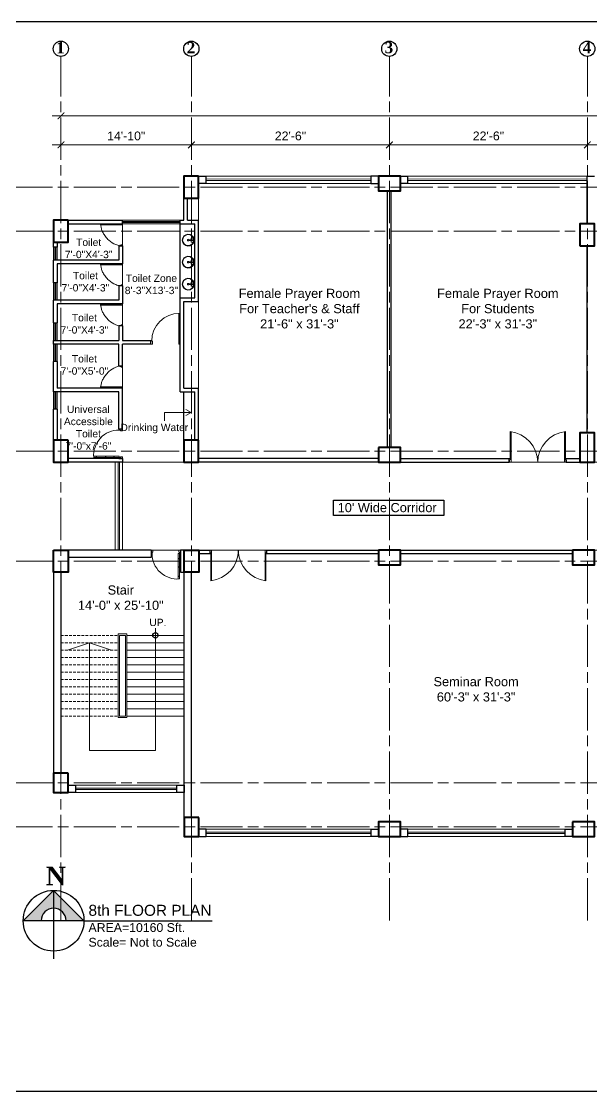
# Model space of a CAD drawing. Header units: inches. Extents: x -12 to 20935469, y -1604 to 24729220.
# Drawn here: x 20924699 to 20925476, y 24705706 to 24707164 of the extents above; entities that cross this region are included whole.
import ezdxf

# ---------------------------------------------------------------- set-up
doc = ezdxf.new("R2010")
doc.units = ezdxf.units.IN
doc.header["$LTSCALE"] = 0.03
doc.header["$MEASUREMENT"] = 0
doc.header["$PDMODE"] = 32
doc.header["$PDSIZE"] = 15
doc.linetypes.add('ACAD_ISO08W100', pattern=[36, 24, -3, 6, -3])
doc.linetypes.add('DASHED2', pattern=[0.375, 0.25, -0.125])
for name, color, linetype, lineweight in [('column', 1, 'Continuous', 40), ('Dim Line', 252, 'Continuous', 13), ('Door', 7, 'Continuous', 18), ('Gas', 21, 'Continuous', 5), ('Glass Line', 252, 'Continuous', 9), ('Grid Line', 252, 'Continuous', 18), ('Hatch', 253, 'Continuous', 15), ('Low Wall', 7, 'Continuous', 30), ('Main Wall', 7, 'Continuous', 30), ('RAIL', 23, 'Continuous', 13), ('STAIR', 46, 'Continuous', 15), ('TOILET FIXTURE', 142, 'Continuous', 5), ('wind.', 150, 'Continuous', 20)]:
    doc.layers.add(name, color=color, linetype=linetype, lineweight=lineweight)
doc.layers.add('TEXT', color=7, linetype='Continuous')
doc.styles.add('2', font='swisscl.ttf')
doc.styles.add('RomanS', font='arial.ttf', dxfattribs={"height": 12})
doc.styles.get("Standard").update_dxf_attribs({"font": 'timesbd.ttf'})
doc.dimstyles.new('Aec_Arch_I', dxfattribs={"dimscale": 96, "dimtxt": 12, "dimasz": 0.09375, "dimexe": 0.125, "dimexo": 0.125, "dimgap": 0.0625, "dimtad": 1, "dimdec": 0, "dimzin": 3, "dimdsep": 46, "dimlunit": 4, "dimtxsty": 'RomanS', "dimblk1": 'ARCHTICK', "dimblk2": 'ARCHTICK', "dimsah": 1, "dimcen": 0.09375, "dimdle": 0.125, "dimadec": 0, "dimazin": 0, "dimtfac": 0.75, "dimtdec": 0, "dimtmove": 2, "dimatfit": 3, "dimldrblk": 'ARCHTICK', "dimfxl": 1, "dimfrac": 1, "dimtolj": 1, "dimtzin": 0, "dimarcsym": 0})

# ---------------------------------------------------------------- blocks, each defined once
blk = doc.blocks.new('_ArchTick')
at = {"color": 0, "linetype": 'ByBlock', "lineweight": 35, "const_width": 0.15}
blk.add_lwpolyline([(-0.5, -0.5), (0.5, 0.5)], dxfattribs=at)
blk = doc.blocks.new('*D14')
at = {"layer": 'Defpoints', "color": 0, "transparency": 16777216}
for p in [(20831126.3, 24724578.2), (20830948.3, 24724562.3), (20831126.3, 24724562.3)]:
    blk.add_point(p, dxfattribs=at)
at = {"layer": 'Dim Line', "color": 0, "lineweight": -2, "transparency": 16777216}
for p, q in [((20830948.3, 24724574.3), (20830948.3, 24724590.2)), ((20831126.3, 24724574.3), (20831126.3, 24724590.2)), ((20830936.3, 24724578.2), (20831138.3, 24724578.2))]:
    blk.add_line(p, q, dxfattribs=at)
at = {"layer": 'Dim Line', "color": 0, "lineweight": -2, "transparency": 16777216, "xscale": 9, "yscale": 9, "zscale": 9, "rotation": 180}
blk.add_blockref('_ArchTick', (20830948.3, 24724578.2), dxfattribs=at)
at = {"layer": 'Dim Line', "color": 0, "lineweight": -2, "transparency": 16777216, "xscale": 9, "yscale": 9, "zscale": 9}
blk.add_blockref('_ArchTick', (20831126.3, 24724578.2), dxfattribs=at)
at = {"layer": 'Dim Line', "color": 0, "transparency": 16777216, "insert": (20831037.3, 24724590.3), "char_height": 12, "attachment_point": 5, "style": 'RomanS'}
blk.add_mtext('\\A1;14\'-10"', dxfattribs=at)
blk = doc.blocks.new('*D7')
at = {"layer": 'Defpoints', "color": 0, "transparency": 16777216}
for p in [(20831396.3, 24724578.2), (20831396.3, 24724578.2), (20831126.3, 24724562.3)]:
    blk.add_point(p, dxfattribs=at)
at = {"layer": 'Dim Line', "color": 0, "lineweight": -2, "transparency": 16777216}
for p, q in [((20831126.3, 24724574.3), (20831126.3, 24724590.2)), ((20831114.3, 24724578.2), (20831408.3, 24724578.2))]:
    blk.add_line(p, q, dxfattribs=at)
at = {"layer": 'Dim Line', "color": 0, "lineweight": -2, "transparency": 16777216, "xscale": 9, "yscale": 9, "zscale": 9, "rotation": 180}
blk.add_blockref('_ArchTick', (20831126.3, 24724578.2), dxfattribs=at)
at = {"layer": 'Dim Line', "color": 0, "lineweight": -2, "transparency": 16777216, "xscale": 9, "yscale": 9, "zscale": 9}
blk.add_blockref('_ArchTick', (20831396.3, 24724578.2), dxfattribs=at)
at = {"layer": 'Dim Line', "color": 0, "transparency": 16777216, "insert": (20831261.3, 24724590.3), "char_height": 12, "attachment_point": 5, "style": 'RomanS'}
blk.add_mtext('\\A1;22\'-6"', dxfattribs=at)
blk = doc.blocks.new('*D8')
at = {"layer": 'Defpoints', "color": 0, "transparency": 16777216}
for p in [(20831396.3, 24724578.2), (20831666.3, 24724578.2), (20831666.3, 24724578.2)]:
    blk.add_point(p, dxfattribs=at)
at = {"layer": 'Dim Line', "color": 0, "lineweight": -2, "transparency": 16777216}
blk.add_line((20831384.3, 24724578.2), (20831678.3, 24724578.2), dxfattribs=at)
at = {"layer": 'Dim Line', "color": 0, "lineweight": -2, "transparency": 16777216, "xscale": 9, "yscale": 9, "zscale": 9, "rotation": 180}
blk.add_blockref('_ArchTick', (20831396.3, 24724578.2), dxfattribs=at)
at = {"layer": 'Dim Line', "color": 0, "lineweight": -2, "transparency": 16777216, "xscale": 9, "yscale": 9, "zscale": 9}
blk.add_blockref('_ArchTick', (20831666.3, 24724578.2), dxfattribs=at)
at = {"layer": 'Dim Line', "color": 0, "transparency": 16777216, "insert": (20831531.3, 24724590.3), "char_height": 12, "attachment_point": 5, "style": 'RomanS'}
blk.add_mtext('\\A1;22\'-6"', dxfattribs=at)
blk = doc.blocks.new('*D9')
at = {"layer": 'Defpoints', "color": 0, "transparency": 16777216}
for p in [(20831666.3, 24724578.2), (20831844.3, 24724578.2), (20831844.3, 24724578.2)]:
    blk.add_point(p, dxfattribs=at)
at = {"layer": 'Dim Line', "color": 0, "lineweight": -2, "transparency": 16777216}
blk.add_line((20831654.3, 24724578.2), (20831856.3, 24724578.2), dxfattribs=at)
at = {"layer": 'Dim Line', "color": 0, "lineweight": -2, "transparency": 16777216, "xscale": 9, "yscale": 9, "zscale": 9, "rotation": 180}
blk.add_blockref('_ArchTick', (20831666.3, 24724578.2), dxfattribs=at)
at = {"layer": 'Dim Line', "color": 0, "lineweight": -2, "transparency": 16777216, "xscale": 9, "yscale": 9, "zscale": 9}
blk.add_blockref('_ArchTick', (20831844.3, 24724578.2), dxfattribs=at)
at = {"layer": 'Dim Line', "color": 0, "transparency": 16777216, "insert": (20831755.3, 24724590.3), "char_height": 12, "attachment_point": 5, "style": 'RomanS'}
blk.add_mtext('\\A1;14\'-10"', dxfattribs=at)
blk = doc.blocks.new('*D13')
at = {"layer": 'Defpoints', "color": 0, "transparency": 16777216}
for p in [(20830948.3, 24724610.7), (20832951.8, 24724617.8), (20832951.8, 24724610.7)]:
    blk.add_point(p, dxfattribs=at)
at = {"layer": 'Dim Line', "color": 0, "lineweight": -2, "transparency": 16777216}
for p, q in [((20830948.3, 24724622.7), (20830948.3, 24724629.8)), ((20832951.8, 24724622.7), (20832951.8, 24724629.8)), ((20830936.3, 24724617.8), (20832963.8, 24724617.8))]:
    blk.add_line(p, q, dxfattribs=at)
at = {"layer": 'Dim Line', "color": 0, "lineweight": -2, "transparency": 16777216, "xscale": 9, "yscale": 9, "zscale": 9, "rotation": 180}
blk.add_blockref('_ArchTick', (20830948.3, 24724617.8), dxfattribs=at)
at = {"layer": 'Dim Line', "color": 0, "lineweight": -2, "transparency": 16777216, "xscale": 9, "yscale": 9, "zscale": 9}
blk.add_blockref('_ArchTick', (20832951.8, 24724617.8), dxfattribs=at)
at = {"layer": 'Dim Line', "color": 0, "transparency": 16777216, "insert": (20831950, 24724629.9), "char_height": 12, "attachment_point": 5, "style": 'RomanS'}
blk.add_mtext('\\A1;166\'-11"', dxfattribs=at)
blk = doc.blocks.new('Door_45')
at = {"layer": 'Door'}
for p, q in [((1.5, 5), (1.5, 44)), ((1.5, 40), (2.2, 40)), ((2.2, 40), (2.2, 39.5)), ((2.2, 39.5), (2.7, 39.5)), ((2.7, 39.5), (2.7, 40)), ((2.7, 40), (3.5, 40)), ((3.5, 44), (3.5, 5)), ((1.5, 25.8), (2.2, 25.8)), ((2.2, 25.8), (2.2, 25.3)), ((2.2, 25.3), (2.7, 25.3)), ((2.7, 25.8), (3.5, 25.8)), ((2.7, 25.3), (2.7, 25.8)), ((0, 0), (0, 5)), ((0, 5), (1.5, 5)), ((1.5, 12.6), (2.2, 12.6)), ((3.5, 5), (1.5, 5)), ((1.5, 5), (1.5, 3)), ((1.5, 3), (2.5, 3)), ((2.2, 12.6), (2.2, 13.1)), ((2.2, 13.1), (2.7, 13.1)), ((2.5, 3), (2.5, 0)), ((2.7, 13.1), (2.7, 12.6)), ((2.7, 12.6), (3.5, 12.6)), ((42.5, 3), (42.5, 0)), ((43.5, 3), (42.5, 3)), ((45, 5), (43.5, 5)), ((43.5, 5), (43.5, 3)), ((45, 0), (45, 5)), ((2.5, 0), (0, 0)), ((42.5, 0), (45, 0))]:
    blk.add_line(p, q, dxfattribs=at)
blk.add_arc((4.7, 5.3), 38.8, 359.6233, 94.6685, dxfattribs=at)
blk = doc.blocks.new('sssss-flat-876')
at = {"layer": 'Door', "linetype": 'Continuous', "ltscale": 3}
blk.add_line((3666.5, 84027.2), (3666.5, 84055.7), dxfattribs=at)
at = {"layer": 'Door', "linetype": 'Continuous', "ltscale": 3, "extrusion": (-7.21527e-09, -3.35624e-18, 1), "elevation": 0}
for points in [[(3666.5, 84057.2), (3666.5, 84055.7), (3668.4, 84055.7), (3668.4, 84056.5), (3670.2, 84056.5), (3670.2, 84057.2)], [(3668.4, 84055.7), (3696.2, 84055.7), (3696.2, 84056.5), (3668.4, 84056.5)]]:
    blk.add_lwpolyline(points, close=True, dxfattribs=at)
at = {"layer": 'Door', "linetype": 'Continuous', "ltscale": 3, "flags": 128}
blk.add_lwpolyline([(3670.2, 84027.2, 0.04096), (3675.5, 84028.9, 0.082496), (3684.9, 84034.8, 0.052187), (3689.7, 84040, 0.043988), (3692.9, 84045, 0.036571), (3694.8, 84049.6, 0.034751), (3695.9, 84054.2, 0.011435), (3696.2, 84055.7)], format="xyb", dxfattribs=at)
at = {"layer": 'Door', "linetype": 'Continuous', "ltscale": 3}
blk.add_lwpolyline([(3666.5, 84027.2), (3666.5, 84028.7), (3668.4, 84028.7), (3668.4, 84027.9), (3670.2, 84027.9), (3670.2, 84027.2)], close=True, dxfattribs=at)
blk = doc.blocks.new('7-flat-72')
at = {"layer": 'Glass Line', "color": 8, "ltscale": 20}
for p, q in [((-64478.7, 376960.5), (-64480.3, 376960.5)), ((-64480.3, 376959.5), (-64480.3, 376960.5)), ((-64480.3, 376959.5), (-64480.3, 376960.5)), ((-64478.7, 376959.5), (-64480.3, 376959.5)), ((-64480.3, 376959.1), (-64480.3, 376959.4)), ((-64478.7, 376959.4), (-64480.3, 376959.4)), ((-64478.7, 376959.1), (-64480.3, 376959.1)), ((-64480.2, 376959.4), (-64480.2, 376959.5)), ((-64480.1, 376959.5), (-64480.1, 376960.5)), ((-64479.9, 376959.5), (-64479.9, 376960.5)), ((-64479.5, 376959.5), (-64479.5, 376960.5)), ((-64479.1, 376959.5), (-64479.1, 376960.5)), ((-64478.9, 376959.5), (-64478.9, 376960.5)), ((-64478.9, 376959.4), (-64478.9, 376959.5)), ((-64478.8, 376959.5), (-64478.8, 376960.5)), ((-64478.7, 376959.5), (-64478.7, 376960.5)), ((-64478.7, 376959.1), (-64478.7, 376959.4)), ((-64475.1, 376959.4), (-64476.9, 376959.4)), ((-64476.9, 376959.1), (-64476.9, 376959.4)), ((-64475.1, 376959.1), (-64476.9, 376959.1)), ((-64476.6, 376959.4), (-64476.6, 376966.6)), ((-64475.5, 376966.6), (-64476.6, 376966.6)), ((-64475.5, 376959.4), (-64475.5, 376966.6)), ((-64475.1, 376959.1), (-64475.1, 376959.4)), ((-64473.3, 376960.5), (-64471.7, 376960.5)), ((-64473.3, 376959.5), (-64473.3, 376960.5)), ((-64473.3, 376959.5), (-64473.3, 376960.5)), ((-64473.3, 376959.5), (-64471.7, 376959.5)), ((-64473.3, 376959.1), (-64473.3, 376959.4)), ((-64473.3, 376959.4), (-64471.7, 376959.4)), ((-64473.3, 376959.1), (-64471.7, 376959.1)), ((-64473.1, 376959.5), (-64473.1, 376960.5)), ((-64473.1, 376959.4), (-64473.1, 376959.5)), ((-64472.9, 376959.5), (-64472.9, 376960.5)), ((-64472.5, 376959.5), (-64472.5, 376960.5)), ((-64472.1, 376959.5), (-64472.1, 376960.5)), ((-64471.9, 376959.5), (-64471.9, 376960.5)), ((-64471.9, 376959.4), (-64471.9, 376959.5)), ((-64471.8, 376959.5), (-64471.8, 376960.5)), ((-64471.7, 376959.5), (-64471.7, 376960.5)), ((-64471.7, 376959.1), (-64471.7, 376959.4))]:
    blk.add_line(p, q, dxfattribs=at)
blk.add_circle((-64476, 376968.4, 0), 1.08, dxfattribs=at)
for radius, start, end in [(8.1, 273.8334, 266.1883), (7.55, 274.115, 265.9068)]:
    blk.add_arc((-64476, 376968.4, 0), radius, start, end, dxfattribs=at)
blk = doc.blocks.new('SFSFSFS-flat-72')
at = {"layer": 'TOILET FIXTURE', "ltscale": 0.2}
blk.add_lwpolyline([(-3918.5, -3608.1), (-3918.5, -3602.7), (-3923.9, -3602.7), (-3923.9, -3608.1)], close=True, dxfattribs=at)
at = {"layer": 'TOILET FIXTURE', "ltscale": 20}
blk.add_blockref('7-flat-72', (60554.8, -380567.2), dxfattribs=at)
blk = doc.blocks.new('$D40')
at = {"layer": 'Door'}
for p, q in [((1, 4), (1, 42)), ((2, 0), (2, 42)), ((1, 5), (0, 5)), ((2, 0), (0, 0)), ((2, 4), (1, 4)), ((39, 4), (38, 4)), ((38, 4), (38, 0)), ((40, 0), (38, 0)), ((40, 5), (39, 5)), ((39, 5), (39, 4))]:
    blk.add_line(p, q, dxfattribs=at)
blk.add_arc((1, 4), 38, 0, 90, dxfattribs=at)
blk = doc.blocks.new('fff')
at = {"layer": 'Grid Line', "color": 252, "linetype": 'ACAD_ISO08W100', "lineweight": 9, "ltscale": 80, "true_color": 0x939598}
for p, q in [((20830948.3, 24723521.1), (20830948.3, 24724698.8)), ((20831126.3, 24723521.1), (20831126.3, 24724698.8)), ((20831396.3, 24723521.1), (20831396.3, 24724698.8)), ((20831666.3, 24723521.1), (20831666.3, 24724698.8)), ((20833096.9, 24724520.6), (20830726.1, 24724520.6)), ((20833096.9, 24724460.6), (20830726.1, 24724460.6)), ((20833096.9, 24724160.7), (20830726.1, 24724160.7)), ((20833096.9, 24724010.7), (20830726.1, 24724010.7)), ((20833096.9, 24723708.7), (20830726.1, 24723708.7)), ((20833096.9, 24723648.8), (20830726.1, 24723648.8))]:
    blk.add_line(p, q, dxfattribs=at)
at = {"layer": 'Dim Line'}
for base, p1, p2, picture, middle in [((20832951.7523, 24724617.8128), (20830948.3088, 24724610.7482), (20832951.7523, 24724610.7482), '*D13', (20831950.0306, 24724629.9397)), ((20831126.3, 24724578.2), (20830948.3, 24724562.3), (20831126.3, 24724562.3), '*D14', (20831037.3, 24724590.3)), ((20831396.3, 24724578.2), (20831126.3, 24724562.3), (20831396.3, 24724578.2), '*D7', (20831261.3, 24724590.3)), ((20831666.3, 24724578.2), (20831396.3, 24724578.2), (20831666.3, 24724578.2), '*D8', (20831531.3, 24724590.3)), ((20831844.3, 24724578.2), (20831666.3, 24724578.2), (20831844.3, 24724578.2), '*D9', (20831755.3, 24724590.3))]:
    dim = blk.add_linear_dim(base=base, p1=p1, p2=p2, dimstyle='Aec_Arch_I', dxfattribs=at)
    dim.commit()
    dim.dimension.update_dxf_attribs({"geometry": picture, "text_midpoint": middle})

msp = doc.modelspace()

# ---------------------------------------------------------------- hatches: boundary and pattern name
at = {"layer": 'Low Wall'}
h = msp.add_hatch(color=256, dxfattribs=at)
h.paths.add_polyline_path([(20924725.5, 24705938.4), (20924701.2, 24705938.4), (20924742.6, 24705979.8), (20924742.6, 24705955.4, 0.414214)])
h.paths.add_polyline_path([(20924742.6, 24705955.4), (20924742.6, 24705979.8), (20924784, 24705938.4), (20924759.6, 24705938.4, 0.414214)])

# ---------------------------------------------------------------- linework, layer by layer
for p, q in [((20924915.4, 24706787.2), (20924915.4, 24706888.2)), ((20924920.4, 24706593.3), (20924920.4, 24706659.4)), ((20924831.4, 24706568.5), (20924836.4, 24706568.5)), ((20925363.8, 24706565.9), (20925363.8, 24706563.4)), ((20925441.8, 24706565.9), (20925441.8, 24706563.4)), ((20924950.4, 24706053.3), (20924950.4, 24706053.3)), ((20924742.6, 24705979.8), (20924742.6, 24705886.4)), ((20924784, 24705938.4), (20924959, 24705938.4))]:
    msp.add_line(p, q)
msp.add_lwpolyline([(20925124.1, 24706511.6), (20925274.9, 24706511.6), (20925274.9, 24706490.5), (20925124.1, 24706490.5)], close=True)
msp.add_lwpolyline([(20924784, 24705938.4), (20924701.2, 24705938.3)])
for centre, radius in [((20924881.4, 24706327.3), 3.61), ((20924742.6, 24705938.4), 41.4)]:
    msp.add_circle(centre, radius)
at = {"layer": 'column', "lineweight": 40, "ltscale": 20}
for points in [[(20924940.4, 24706953.2), (20924920.4, 24706953.2), (20924920.4, 24706923.2), (20924940.4, 24706923.2)], [(20925185.5, 24706953.2), (20925185.5, 24706933.2), (20925215.5, 24706933.2), (20925215.5, 24706953.2)], [(20924762.4, 24706893.2), (20924742.4, 24706893.2), (20924742.4, 24706863.2), (20924762.4, 24706863.2)], [(20925460.4, 24706858.4), (20925480.4, 24706858.4), (20925480.4, 24706888.4), (20925460.4, 24706888.4)], [(20925460.4, 24706563.3), (20925480.4, 24706563.3), (20925480.4, 24706603.3), (20925460.4, 24706603.3)], [(20924762.4, 24706593.3), (20924742.4, 24706593.3), (20924742.4, 24706563.3), (20924762.4, 24706563.3)], [(20924940.4, 24706593.3), (20924920.4, 24706593.3), (20924920.4, 24706563.3), (20924940.4, 24706563.3)], [(20925185.6, 24706583.3), (20925185.6, 24706563.3), (20925215.5, 24706563.3), (20925215.5, 24706583.3)], [(20924742.6, 24706443.3), (20924762.6, 24706443.3), (20924762.6, 24706413.3), (20924742.6, 24706413.3)], [(20924920.5, 24706443.3), (20924940.5, 24706443.3), (20924940.5, 24706413.3), (20924920.5, 24706413.3)], [(20925185.5, 24706443.3), (20925185.5, 24706423.3), (20925215.5, 24706423.3), (20925215.5, 24706443.3)], [(20925450.4, 24706443.3), (20925450.4, 24706423.3), (20925480.4, 24706423.3), (20925480.4, 24706443.3)], [(20924762.6, 24706139.3), (20924742.6, 24706139.3), (20924742.6, 24706113.3), (20924762.6, 24706113.3)], [(20924940.5, 24706079.3), (20924920.5, 24706079.3), (20924920.5, 24706053.3), (20924940.5, 24706053.3)], [(20925215.5, 24706053.3), (20925215.5, 24706073.3), (20925185.5, 24706073.3), (20925185.5, 24706053.3)], [(20925450.4, 24706073.3), (20925450.4, 24706053.3), (20925480.4, 24706053.3), (20925480.4, 24706073.3)]]:
    msp.add_lwpolyline(points, close=True, dxfattribs=at)
at = {"layer": 'Defpoints'}
msp.add_lwpolyline([(20924497.9, 24707164.1), (20926936.8, 24707164.1), (20926936.8, 24705705.5), (20924497.9, 24705705.5)], close=True, dxfattribs=at)
at = {"layer": 'Door'}
for p, q in [((20925365.1, 24706567.1), (20925365.1, 24706605)), ((20925366.4, 24706563.4), (20925366.4, 24706604.9)), ((20925439.2, 24706563.4), (20925439.2, 24706604.9)), ((20925440.5, 24706567.1), (20925440.5, 24706605)), ((20925365.1, 24706568.4), (20925363.8, 24706568.4)), ((20925366.4, 24706563.4), (20925363.8, 24706563.4)), ((20925366.4, 24706567.1), (20925365.1, 24706567.1)), ((20925439.2, 24706567.1), (20925440.5, 24706567.1)), ((20925439.2, 24706563.4), (20925441.8, 24706563.4)), ((20925440.5, 24706568.4), (20925441.8, 24706568.4)), ((20924958.1, 24706443.3), (20924955.5, 24706443.3)), ((20924956.8, 24706438.3), (20924955.5, 24706438.3)), ((20924956.8, 24706439.6), (20924956.8, 24706401.7)), ((20924958.1, 24706439.6), (20924956.8, 24706439.6)), ((20924958.1, 24706443.3), (20924958.1, 24706401.8)), ((20925030.9, 24706443.3), (20925030.9, 24706401.8)), ((20925030.9, 24706443.3), (20925033.5, 24706443.3)), ((20925030.9, 24706439.6), (20925032.2, 24706439.6)), ((20925032.2, 24706439.6), (20925032.2, 24706401.7)), ((20925032.2, 24706438.3), (20925033.5, 24706438.3))]:
    msp.add_line(p, q, dxfattribs=at)
for centre, start, end in [((20925360.5, 24706562.9), 0.5906, 83.7783), ((20925445.1, 24706562.9), 96.2217, 179.4094), ((20924952.3, 24706443.8), 276.2217, 359.4094), ((20925036.8, 24706443.8), 180.5906, 263.7783)]:
    msp.add_arc(centre, 42.3, start, end, dxfattribs=at)
at = {"layer": 'Gas', "color": 0, "lineweight": 5}
for points in [[(20924842.4, 24706329.3), (20924830.4, 24706329.3), (20924830.4, 24706215.3), (20924842.4, 24706215.3)], [(20924840.4, 24706327.3), (20924832.4, 24706327.3), (20924832.4, 24706217.3), (20924840.4, 24706217.3)]]:
    msp.add_lwpolyline(points, close=True, dxfattribs=at)
at = {"layer": 'Hatch', "lineweight": 5}
for p, q in [((20924940.4, 24706893.2), (20924940.4, 24706923.2)), ((20924940.4, 24706664.4), (20924940.4, 24706782.2))]:
    msp.add_line(p, q, dxfattribs=at)
at = {"layer": 'Hatch', "lineweight": 0}
msp.add_lwpolyline([(20926671.9, 24706563.4), (20925838, 24706563.4), (20925838, 24706878.2), (20925658.4, 24706878.4), (20925658.4, 24706563.3), (20924836.4, 24706563.5), (20924836.4, 24706443.4), (20925658.4, 24706443.4), (20925658.4, 24706223.9), (20925868, 24706223.9), (20925868, 24706073.3), (20925868, 24706058.4), (20925869.5, 24706058.4), (20925973.2, 24706058.4), (20925970.9, 24706443.4), (20926671.9, 24706443.4)], close=True, dxfattribs=at)
at = {"layer": 'Low Wall', "color": 0}
msp.add_lwpolyline([(20924701.2, 24705938.4), (20924742.6, 24705979.8), (20924784, 24705938.4)], dxfattribs=at)
at = {"layer": 'Low Wall'}
msp.add_arc((20924742.6, 24705938.4), 17, 0, 180, dxfattribs=at)
at = {"layer": 'Main Wall', "lineweight": 30}
for p, q in [((20925470.4, 24706953.2), (20925480.4, 24706953.2)), ((20925470.4, 24706888.4), (20925470.4, 24706953.2)), ((20924920.4, 24706893.2), (20924920.4, 24706923.2)), ((20924925.4, 24706893.2), (20924925.4, 24706923.2)), ((20925198, 24706583.3), (20925198, 24706933.2)), ((20925203, 24706583.3), (20925203, 24706933.2)), ((20925470.4, 24706907.2), (20925470.4, 24706907.2)), ((20924762.4, 24706893.2), (20924836.4, 24706893.2)), ((20924836.4, 24706888.2), (20924836.4, 24706893.2)), ((20924915.4, 24706893.2), (20924920.4, 24706893.2)), ((20924915.4, 24706888.2), (20924915.4, 24706893.2)), ((20924925.4, 24706893.2), (20924940.4, 24706893.2)), ((20924940.4, 24706782.2), (20924940.4, 24706893.2)), ((20925470.4, 24706901.2), (20925470.4, 24706901.2)), ((20924762.4, 24706888.2), (20924836.4, 24706888.2)), ((20924915.4, 24706888.2), (20924935.4, 24706888.2)), ((20924935.4, 24706787.2), (20924935.4, 24706888.2)), ((20924742.4, 24706856.6), (20924742.4, 24706863.2)), ((20924831.4, 24706858.2), (20924836.4, 24706858.2)), ((20924831.4, 24706858.2), (20924831.4, 24706838.6)), ((20925470.4, 24706603.3), (20925470.4, 24706858.4)), ((20924831.4, 24706838.6), (20924742.4, 24706838.6)), ((20924742.4, 24706808), (20924742.4, 24706838.6)), ((20924836.4, 24706833.6), (20924747.4, 24706833.6)), ((20924831.4, 24706803.6), (20924831.4, 24706784)), ((20924836.4, 24706803.6), (20924831.4, 24706803.6)), ((20924831.4, 24706784), (20924742.4, 24706784)), ((20924742.4, 24706753.4), (20924742.4, 24706784)), ((20924836.4, 24706779), (20924747.4, 24706779)), ((20924747.4, 24706779), (20924747.4, 24706753.4)), ((20924915.4, 24706729.4), (20924915.4, 24706787.2)), ((20924915.4, 24706787.2), (20924935.4, 24706787.2)), ((20924920.4, 24706664.4), (20924920.4, 24706782.2)), ((20924920.4, 24706782.2), (20924940.4, 24706782.2)), ((20924742.4, 24706753.4), (20924747.4, 24706753.4)), ((20924836.4, 24706749), (20924831.4, 24706749)), ((20924742.4, 24706729.4), (20924831.4, 24706729.4)), ((20924742.4, 24706724.4), (20924742.4, 24706729.4)), ((20924875.4, 24706724.4), (20924875.4, 24706729.4)), ((20924915.4, 24706659.4), (20924915.4, 24706729.4)), ((20924831.4, 24706724.4), (20924742.4, 24706724.4)), ((20924831.4, 24706694.4), (20924831.4, 24706724.4)), ((20924836.4, 24706694.4), (20924836.4, 24706724.4)), ((20924875.4, 24706724.4), (20924836.4, 24706724.4)), ((20924747.4, 24706700.4), (20924742.4, 24706700.4)), ((20924742.4, 24706659.4), (20924742.4, 24706700.4)), ((20924747.4, 24706700.4), (20924747.4, 24706664.4)), ((20924836.4, 24706694.4), (20924831.4, 24706694.4)), ((20924831.4, 24706659.4), (20924742.4, 24706659.4)), ((20924836.4, 24706664.4), (20924747.4, 24706664.4)), ((20924831.4, 24706608.5), (20924831.4, 24706659.4)), ((20924836.4, 24706608.5), (20924836.4, 24706664.4)), ((20924915.4, 24706659.4), (20924935.4, 24706659.4)), ((20924920.4, 24706664.4), (20924940.4, 24706664.4)), ((20924935.4, 24706593.3), (20924935.4, 24706659.4)), ((20924940.4, 24706593.3), (20924940.4, 24706664.4)), ((20924742.4, 24706593.3), (20924742.4, 24706635.4)), ((20924747.4, 24706635.4), (20924742.4, 24706635.4)), ((20924747.4, 24706635.4), (20924747.4, 24706593.3)), ((20924836.4, 24706608.5), (20924831.4, 24706608.5)), ((20924836.4, 24706568.5), (20924762.4, 24706568.5)), ((20924836.4, 24706563.5), (20924762.4, 24706563.5)), ((20924836.4, 24706568.5), (20924836.4, 24706563.5)), ((20925185.6, 24706568.4), (20924940.4, 24706568.4)), ((20925185.6, 24706563.4), (20924940.4, 24706563.4)), ((20925215.5, 24706568.4), (20925363.8, 24706568.4)), ((20925215.5, 24706563.4), (20925363.8, 24706563.4)), ((20925363.8, 24706563.4), (20925363.8, 24706568.4)), ((20925441.8, 24706563.4), (20925441.8, 24706568.4)), ((20925441.8, 24706568.4), (20925460.4, 24706568.4)), ((20925441.8, 24706563.4), (20925460.4, 24706563.4)), ((20924875.5, 24706443.3), (20924762.6, 24706443.3)), ((20924875.5, 24706443.3), (20924875.5, 24706433.3)), ((20924920.5, 24706443.3), (20924915.5, 24706443.3)), ((20924915.5, 24706443.3), (20924915.5, 24706413.3)), ((20924930.5, 24706443.3), (20924920.5, 24706443.3)), ((20924940.5, 24706443.3), (20924955.5, 24706443.3)), ((20924955.5, 24706438.3), (20924940.5, 24706438.3)), ((20924955.5, 24706443.3), (20924955.5, 24706438.3)), ((20925033.5, 24706443.3), (20925185.5, 24706443.3)), ((20925033.5, 24706438.3), (20925033.5, 24706443.3)), ((20925185.5, 24706438.3), (20925033.5, 24706438.3)), ((20925215.5, 24706443.3), (20925450.4, 24706443.3)), ((20925450.4, 24706438.3), (20925215.5, 24706438.3)), ((20924875.5, 24706433.3), (20924762.6, 24706433.3)), ((20924742.6, 24706413.3), (20924742.6, 24706139.3)), ((20924752.6, 24706413.3), (20924752.6, 24706139.3)), ((20924915.5, 24706413.3), (20924920.5, 24706413.3)), ((20924920.5, 24706079.3), (20924920.5, 24706413.3)), ((20924930.5, 24706079.3), (20924930.5, 24706413.3))]:
    msp.add_line(p, q, dxfattribs=at)
for points in [[(20924940.4, 24706953.2), (20924950.4, 24706953.2), (20924950.4, 24706943.2), (20924940.4, 24706943.2)], [(20925185.4, 24706953.2), (20925175.4, 24706953.2), (20925175.4, 24706943.2), (20925185.4, 24706943.2)], [(20925215.4, 24706953.2), (20925225.4, 24706953.2), (20925225.4, 24706943.2), (20925215.4, 24706943.2)], [(20924747.4, 24706863.2), (20924747.4, 24706856.6)], [(20924747.4, 24706856.6), (20924742.4, 24706856.6)], [(20924836.4, 24706858.2), (20924836.4, 24706833.6)], [(20924747.4, 24706833.6), (20924747.4, 24706808)], [(20924747.4, 24706808), (20924742.4, 24706808)], [(20924836.4, 24706803.6), (20924836.4, 24706779)], [(20924831.4, 24706749), (20924831.4, 24706729.4)], [(20924836.4, 24706749), (20924836.4, 24706729.4)], [(20924836.4, 24706729.4), (20924875.4, 24706729.4)], [(20924940.5, 24706053.3), (20924950.5, 24706053.3), (20924950.5, 24706063.3), (20924940.5, 24706063.3)], [(20925185.5, 24706053.3), (20925175.5, 24706053.3), (20925175.5, 24706063.3), (20925185.5, 24706063.3)], [(20925215.5, 24706053.3), (20925225.5, 24706053.3), (20925225.5, 24706063.3), (20925215.5, 24706063.3)], [(20925450.4, 24706053.3), (20925440.4, 24706053.3), (20925440.4, 24706063.3), (20925450.4, 24706063.3)]]:
    msp.add_lwpolyline(points, dxfattribs=at)
at = {"layer": 'Main Wall'}
for points in [[(20924762.6, 24706123.3), (20924772.6, 24706123.3), (20924772.6, 24706113.3), (20924762.6, 24706113.3)], [(20924910.5, 24706123.3), (20924920.5, 24706123.3), (20924920.5, 24706113.3), (20924910.5, 24706113.3)]]:
    msp.add_lwpolyline(points, close=True, dxfattribs=at)
at = {"layer": 'RAIL', "lineweight": 9}
for p, q in [((20924881.4, 24706337), (20924881.4, 24706170.3)), ((20924791.4, 24706317.3), (20924761.4, 24706307.3)), ((20924791.4, 24706170.3), (20924791.4, 24706317.3)), ((20924821.4, 24706307.3), (20924791.4, 24706317.3)), ((20924920.4, 24706307.3), (20924842.4, 24706307.3)), ((20924881.4, 24706170.3), (20924791.4, 24706170.3))]:
    msp.add_line(p, q, dxfattribs=at)
at = {"layer": 'STAIR', "color": 253, "lineweight": 5}
for p, q in [((20924930, 24706631), (20924893.8, 24706631)), ((20924893.8, 24706631), (20924893.8, 24706619.8)), ((20924930, 24706631), (20924922.7, 24706635.1)), ((20924930, 24706631), (20924922.7, 24706627))]:
    msp.add_line(p, q, dxfattribs=at)
at = {"layer": 'STAIR', "color": 32, "linetype": 'DASHED2', "lineweight": 5, "ltscale": 500}
for p, q in [((20924752.4, 24706327.3), (20924830.4, 24706327.3)), ((20924752.4, 24706317.3), (20924830.4, 24706317.3)), ((20924752.4, 24706307.3), (20924830.4, 24706307.3)), ((20924752.4, 24706297.3), (20924830.4, 24706297.3)), ((20924752.4, 24706287.3), (20924830.4, 24706287.3)), ((20924752.4, 24706277.3), (20924830.4, 24706277.3)), ((20924752.4, 24706267.3), (20924830.4, 24706267.3)), ((20924752.4, 24706257.3), (20924830.4, 24706257.3)), ((20924752.4, 24706247.3), (20924830.4, 24706247.3)), ((20924752.4, 24706237.3), (20924830.4, 24706237.3)), ((20924752.4, 24706227.3), (20924830.4, 24706227.3)), ((20924752.4, 24706217.3), (20924830.4, 24706217.3))]:
    msp.add_line(p, q, dxfattribs=at)
at = {"layer": 'STAIR', "color": 32, "lineweight": 5}
for p, q in [((20924842.4, 24706327.3), (20924920.4, 24706327.3)), ((20924842.4, 24706317.3), (20924920.4, 24706317.3)), ((20924860.4, 24706307.3), (20924920.4, 24706307.3)), ((20924842.4, 24706297.3), (20924920.4, 24706297.3)), ((20924842.4, 24706287.3), (20924920.4, 24706287.3)), ((20924842.4, 24706277.3), (20924920.4, 24706277.3)), ((20924842.4, 24706267.3), (20924920.4, 24706267.3)), ((20924842.4, 24706257.3), (20924920.4, 24706257.3)), ((20924842.4, 24706247.3), (20924920.4, 24706247.3)), ((20924842.4, 24706237.3), (20924920.4, 24706237.3)), ((20924842.4, 24706227.3), (20924920.4, 24706227.3)), ((20924842.4, 24706217.3), (20924920.4, 24706217.3))]:
    msp.add_line(p, q, dxfattribs=at)
at = {"layer": 'TEXT'}
for centre in [(20924752.4, 24707126.8), (20924930.4, 24707126.8), (20925200.4, 24707126.8), (20925470.4, 24707126.8)]:
    msp.add_circle(centre, 10.4, dxfattribs=at)
at = {"layer": 'wind.', "lineweight": 5}
for p, q in [((20925175.4, 24706953.2), (20924950.4, 24706953.2)), ((20924950.4, 24706949.2), (20925175.4, 24706949.3)), ((20925225.4, 24706953.2), (20925470.4, 24706953.2)), ((20925225.4, 24706949.2), (20925470.4, 24706949.3)), ((20924950.4, 24706947.2), (20925175.4, 24706947.3)), ((20924950.4, 24706943.2), (20925175.4, 24706943.2)), ((20925225.4, 24706947.2), (20925470.4, 24706947.3)), ((20925225.4, 24706943.2), (20925470.4, 24706943.2)), ((20924836.4, 24706893.2), (20924915.4, 24706893.2)), ((20924836.4, 24706891.2), (20924915.4, 24706891.2)), ((20924836.4, 24706890.2), (20924915.4, 24706890.2)), ((20924836.4, 24706888.2), (20924915.4, 24706888.2)), ((20924742.4, 24706856.6), (20924742.4, 24706838.6)), ((20924744.4, 24706856.6), (20924744.4, 24706838.6)), ((20924745.4, 24706856.6), (20924745.4, 24706838.6)), ((20924747.4, 24706856.6), (20924747.4, 24706838.6)), ((20924742.4, 24706808), (20924742.4, 24706784)), ((20924744.4, 24706808), (20924744.4, 24706784)), ((20924745.4, 24706808), (20924745.4, 24706784)), ((20924747.4, 24706808), (20924747.4, 24706784)), ((20924742.4, 24706729.4), (20924742.4, 24706753.4)), ((20924744.4, 24706729.4), (20924744.4, 24706753.4)), ((20924745.4, 24706729.4), (20924745.4, 24706753.4)), ((20924747.4, 24706729.4), (20924747.4, 24706753.4)), ((20924742.4, 24706700.4), (20924742.4, 24706724.4)), ((20924744.4, 24706700.4), (20924744.4, 24706724.4)), ((20924745.4, 24706700.4), (20924745.4, 24706724.4)), ((20924747.4, 24706700.4), (20924747.4, 24706724.4)), ((20924742.4, 24706635.4), (20924742.4, 24706659.4)), ((20924744.4, 24706635.4), (20924744.4, 24706659.4)), ((20924745.4, 24706635.4), (20924745.4, 24706659.4)), ((20924747.4, 24706635.4), (20924747.4, 24706659.4)), ((20924826.5, 24706443.3), (20924826.5, 24706563.4)), ((20924830.5, 24706443.3), (20924830.5, 24706563.4)), ((20924832.5, 24706443.3), (20924832.5, 24706563.4)), ((20924767.6, 24706123.3), (20924915.5, 24706123.3)), ((20924772.6, 24706119.3), (20924910.5, 24706119.3)), ((20924772.6, 24706117.3), (20924910.5, 24706117.3)), ((20924767.6, 24706113.3), (20924915.5, 24706113.3)), ((20925175.4, 24706063.3), (20924950.5, 24706063.3)), ((20925175.4, 24706059.3), (20924950.5, 24706059.3)), ((20925215.5, 24706059.3), (20925215.4, 24706059.3)), ((20925440.4, 24706063.3), (20925225.5, 24706063.3)), ((20925440.4, 24706059.3), (20925225.5, 24706059.3)), ((20925175.4, 24706057.3), (20924950.5, 24706057.3)), ((20925175.4, 24706053.3), (20924950.5, 24706053.3)), ((20925185.4, 24706057.3), (20925185.4, 24706057.3)), ((20925215.5, 24706057.3), (20925215.4, 24706057.3)), ((20925440.4, 24706057.3), (20925225.5, 24706057.3)), ((20925440.4, 24706053.3), (20925225.5, 24706053.3))]:
    msp.add_line(p, q, dxfattribs=at)
at = {"layer": 'wind.'}
msp.add_line((20924836.4, 24706443.3), (20924836.4, 24706563.5), dxfattribs=at)

# ---------------------------------------------------------------- block references
at = {"layer": 'Door', "ltscale": 20, "xscale": -1}
for p in [(20928502.9, 24622831), (20928502.9, 24622776.4), (20928502.9, 24622721.8)]:
    msp.add_blockref('sssss-flat-876', p, dxfattribs=at)
at = {"layer": 'Door', "xscale": -1}
msp.add_blockref('$D40', (20924915.4, 24706724.4), dxfattribs=at)
at = {"layer": 'Door', "ltscale": 20, "rotation": 180}
msp.add_blockref('sssss-flat-876', (20928502.9, 24790721.6), dxfattribs=at)
at = {"layer": 'Door', "color": 250, "ltscale": 20, "xscale": 0.8888888888759539, "yscale": 0.8888888888759539, "zscale": 0.8888888888759539}
for p, rotation in [((20924836.4, 24706568.5), 90.00000000000001), ((20924915.5, 24706443.3), 180)]:
    msp.add_blockref('Door_45', p, dxfattribs=dict(at, rotation=rotation))
at = {"layer": 'Hatch', "lineweight": 0}
msp.add_blockref('fff', (93804.3, -17582.4), dxfattribs=at)
at = {"layer": 'TOILET FIXTURE', "ltscale": 20, "rotation": 90.00000000000001}
for p in [(20921327.3, 24710787.2), (20921327.3, 24710757.2), (20921327.3, 24710727.2)]:
    msp.add_blockref('SFSFSFS-flat-72', p, dxfattribs=at)

# ---------------------------------------------------------------- texts
msp.add_text('N', height=25.2).set_placement((20924732, 24705986.8))
at = {"layer": 'TEXT', "char_height": 15.44, "width": 227.458, "attachment_point": 8, "rotation": 0}
for s, insert in [('\\A1;1', (20924751.9, 24707120.5)), ('\\A1;2', (20924929.9, 24707120.5)), ('\\A1;3', (20925199.9, 24707120.5)), ('\\A1;4', (20925469.9, 24707120.5))]:
    msp.add_mtext(s, dxfattribs=dict(at, insert=insert))
at = {"layer": 'TEXT', "color": 30, "lineweight": 5, "ltscale": 20, "attachment_point": 2, "style": '2'}
for s, width, gutter_width, insert, char_height in [('{\\fArial|b0|i0|c0|p34;\\C0;Toilet \\P7\'-0"X4\'-3"}', 104.76, 0.5, (20924790.4, 24706868.1), 10), ('{\\fArial|b0|i0|c0|p34;\\C0;Toilet \\P7\'-0"X4\'-3"}', 104.76, 0.5, (20924786, 24706822.7), 10), ('{\\fArial|b0|i0|c0|p34;\\C0;Toilet Zone\\P8\'-3"X13\'-3"}', 104.76, 0.5, (20924876, 24706819.1), 10), ('\\pxsm1;{\\fArial|b0|i0|c0|p34;\\C0;Female Prayer Room\\PFor Teacher\'s & Staff\\P21\'-6" x 31\'-3" }', 235.592, 0.75, (20925077.8, 24706799.7), 12.476), ('\\pxsm1;{\\fArial|b0|i0|c0|p34;\\C0;Female Prayer Room\\PFor Students\\P22\'-3" x 31\'-3" }', 204.588, 0.75, (20925348.4, 24706799.7), 12.476), ('{\\fArial|b0|i0|c0|p34;\\C0;Toilet \\P7\'-0"X4\'-3"}', 104.76, 0.5, (20924784.6, 24706765.3), 10), ('{\\fArial|b0|i0|c0|p34;\\C0;Toilet \\P7\'-0"X5\'-0"}', 104.76, 0.5, (20924784.6, 24706709.3), 10), ('{\\fArial|b0|i0|c0|p34;\\C0;Universal Accessible Toilet\\P7\'-0"x7\'-6"}', 89.095, 0.35, (20924790, 24706640.5), 10), ('\\pxsm1;{\\fArial|b0|i0|c0|p34;\\C0;Drinking Water }', 88.563, 0.282, (20924879.9, 24706615.7), 10), ("\\pxsm1,qc;{\\fArial|b0|i0|c0|p34;\\C0;10' Wide Corridor}", 227.89, 0.75, (20925197.5, 24706507.7), 12.476), ('\\pxsm1;{\\fArial|b0|i0|c0|p34;\\C0;Stair\\P14\'-0" x 25\'-10"  }', 148.355, 0.282, (20924834.2, 24706395.4), 12.476), ('{\\fArial|b0|i0|c0|p34;\\C0;UP.}', 104.76, 0.5, (20924884.8, 24706350), 10), ('\\pxsm1;{\\fArial|b0|i0|c0|p34;\\C0;Seminar Room\\P60\'-3" x 31\'-3" }', 157.249, 0.75, (20925318.8, 24706270.5), 12.476), ('\\A1;\\pxql;{\\fArial|b0|i0|c0|p34;\\C0;8th FLOOR PLAN \\P\\H0.8x;AREA=10160 Sft.\\PScale= Not to Scale}', 640.124, 0.5, (20925110.2, 24705960.1), 15)]:
    msp.add_mtext_dynamic_manual_height_columns(s, width=width, gutter_width=gutter_width, heights=[0], dxfattribs=dict(at, insert=insert, char_height=char_height))

doc.saveas('drawing.dxf')
